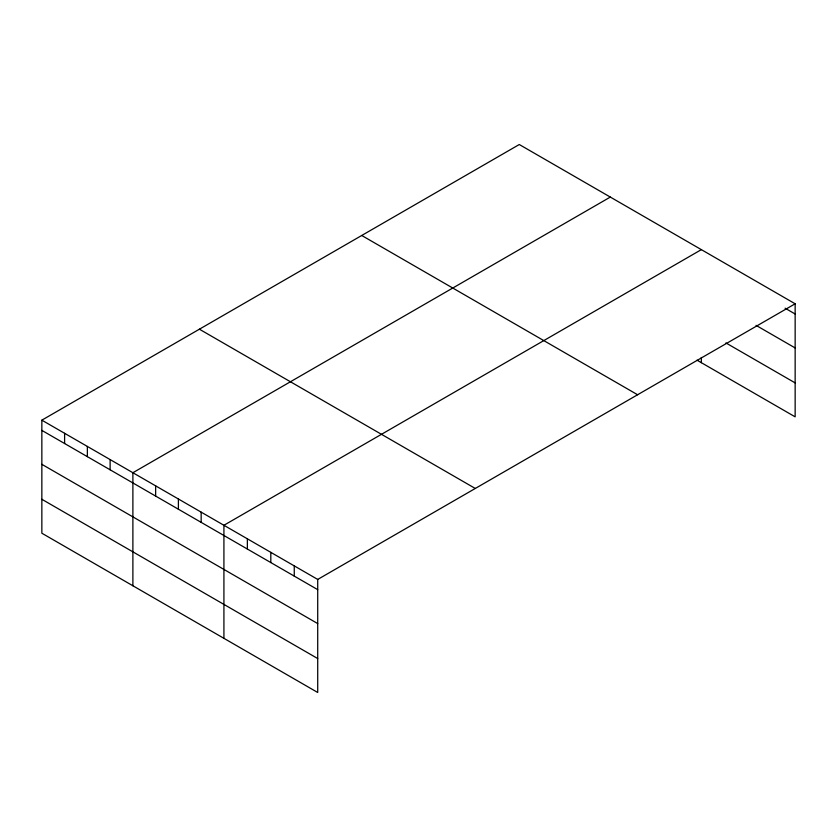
<?xml version="1.0" encoding="UTF-8"?>
<svg xmlns="http://www.w3.org/2000/svg" width="837" height="837" viewBox="0 0 837 837"><rect width="100%" height="100%" fill="white"/><g stroke="black" fill="none" stroke-linecap="round" stroke-linejoin="round"><path stroke-width="1.26" d="M41.85 420.164L317.715 579.434L317.715 692.481L41.85 533.211L41.85 420.164L519.285 144.519L795.15 303.789L795.15 416.836L697.022 360.182M610.319 197.072L132.884 472.727L132.884 585.774M701.354 249.635L223.918 525.28L223.918 638.328M317.715 579.434L795.15 303.789M785.096 308.194L795.15 314.001M756.073 325.373L795.15 347.941M725.92 342.929L795.15 382.896M361.73 235.479L637.595 394.75M199.405 329.203L475.27 488.463M41.85 430.385L317.715 589.646M41.85 464.315L317.715 623.586M41.85 499.281L317.715 658.552M701.354 357.462L701.354 362.683M294.258 565.896L294.258 576.107M270.811 552.357L270.811 562.569M247.365 538.819L247.365 549.03M201.162 512.139L201.162 522.361M178.396 498.998L178.396 509.22M155.64 485.858L155.64 496.079M110.128 459.586L110.128 469.798M87.362 446.445L87.362 456.657M64.606 433.304L64.606 443.516"/></g></svg>
